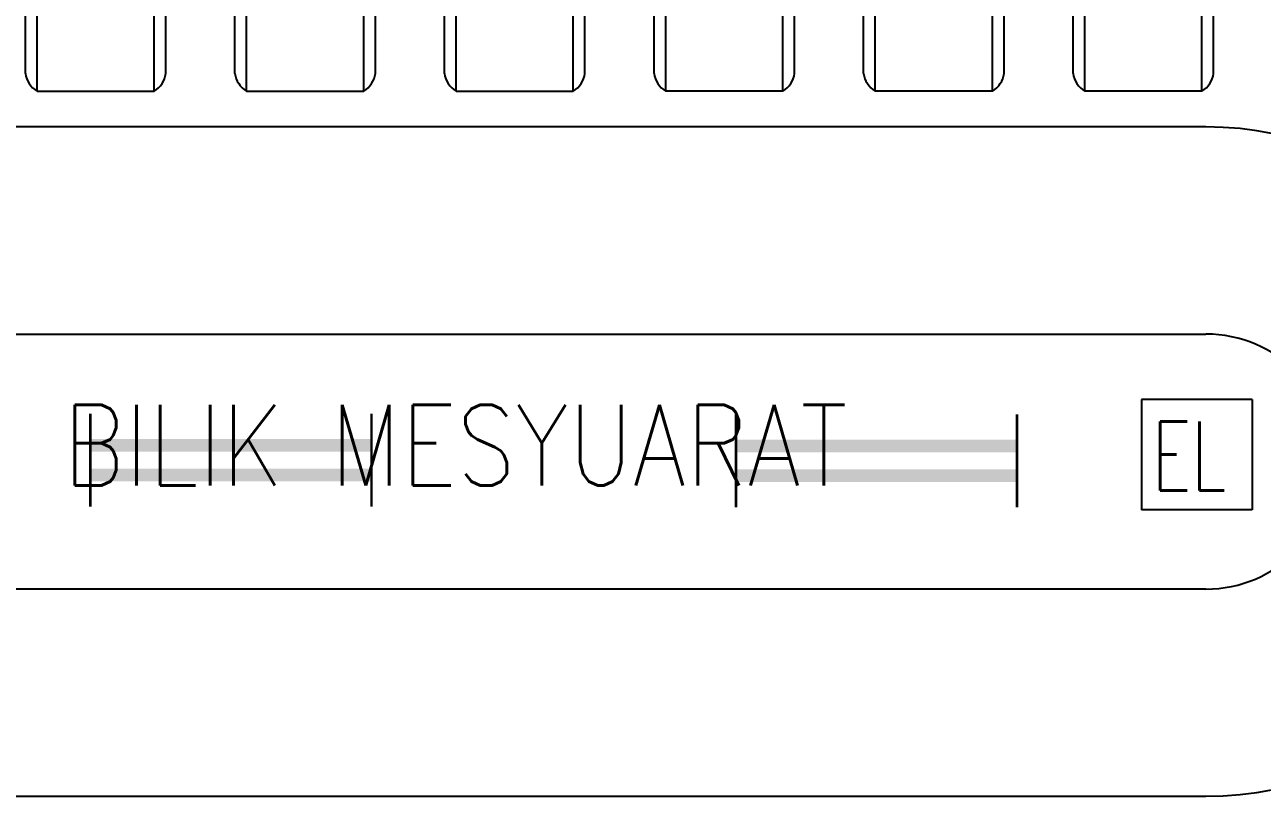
# Model space of a CAD drawing. Header units: inches. Extents: x 16928 to 514628, y -1471 to 241387.
# Drawn here: x 51214 to 56585, y 27732 to 31083 of the extents above; entities that cross this region are included whole.
import ezdxf
from ezdxf.enums import TextEntityAlignment as Align

# ---------------------------------------------------------------- set-up
doc = ezdxf.new("R2010")
doc.units = ezdxf.units.IN
doc.header["$MEASUREMENT"] = 0
for name, color, linetype in [('Cabinet', 8, 'Continuous'), ('dxt_text', 4, 'Continuous'), ('ELECT', 6, 'Continuous'), ('FITTING', 8, 'Continuous')]:
    doc.layers.add(name, color=color, linetype=linetype)
doc.layers.add('t3', color=8, linetype='Continuous', lineweight=25)
doc.styles.add('LAILA', font='romans.shx', dxfattribs={"width": 0.85})
doc.styles.add('ROMANS', font='ROMANS', dxfattribs={"width": 0.7})

# ---------------------------------------------------------------- blocks, each defined once
blk = doc.blocks.new('meja mesyuarat')
at = {"color": 8}
for p, q in [((876, 1685.5), (876, 2019.5)), ((926.8, 1609.3), (926.8, 2019.4)), ((1434.8, 1609.3), (1434.8, 2019.4)), ((1485.6, 1685.5), (1485.6, 2019.5)), ((1785.6, 1685.5), (1785.6, 2019.5)), ((1836.4, 1609.3), (1836.4, 2019.4)), ((2344.4, 1609.3), (2344.4, 2019.4)), ((2395.2, 1685.5), (2395.2, 2019.5)), ((2695.2, 1685.5), (2695.2, 2019.5)), ((2746, 1609.3), (2746, 2019.4)), ((3254, 1609.3), (3254, 2019.4)), ((3304.8, 1685.5), (3304.8, 2019.5)), ((3604.8, 1685.5), (3604.8, 2019.5)), ((3655.6, 1609.3), (3655.6, 2019.4)), ((4163.6, 1609.3), (4163.6, 2019.4)), ((4214.4, 1685.5), (4214.4, 2019.5)), ((4514.4, 1685.5), (4514.4, 2019.5)), ((4565.2, 1609.3), (4565.2, 2019.4)), ((5073.2, 1609.3), (5073.2, 2019.4)), ((5124, 1685.5), (5124, 2019.5)), ((5424, 1685.5), (5424, 2019.5)), ((5474.8, 1609.3), (5474.8, 2019.4)), ((5982.8, 1609.3), (5982.8, 2019.4)), ((6033.6, 1685.5), (6033.6, 2019.5)), ((926.8, 1609.3), (1434.8, 1609.3)), ((1836.4, 1609.3), (2344.4, 1609.3)), ((2746, 1609.3), (3254, 1609.3)), ((4163.6, 1609.3), (3655.6, 1609.3)), ((5073.2, 1609.3), (4565.2, 1609.3)), ((5982.8, 1609.3), (5474.8, 1609.3)), ((6000, 1453.4), (0, 1453.4)), ((0, 553.4), (6000, 553.4)), ((6000, -553.4), (0, -553.4)), ((0, -1453.4), (6000, -1453.4))]:
    blk.add_line(p, q, dxfattribs=at)
for centre, radius, start, end in [((976.5, 1697.5), 101.2, 186.7783, 240.6019), ((1385.1, 1697.5), 101.2, 299.3981, 353.2217), ((1886.1, 1697.5), 101.2, 186.7783, 240.6019), ((2294.7, 1697.5), 101.2, 299.3981, 353.2217), ((2795.7, 1697.5), 101.2, 186.7783, 240.6019), ((3204.3, 1697.5), 101.2, 299.3981, 353.2217), ((3705.3, 1697.5), 101.2, 186.7783, 240.6019), ((4113.9, 1697.5), 101.2, 299.3981, 353.2217), ((4614.9, 1697.5), 101.2, 186.7783, 240.6019), ((5023.5, 1697.5), 101.2, 299.3981, 353.2217), ((5524.5, 1697.5), 101.2, 186.7783, 240.6019), ((5933.1, 1697.5), 101.2, 299.3981, 353.2217), ((6000, 0), 1453.4, 270, 90), ((6000, 0), 553.4, 270, 90)]:
    blk.add_arc(centre, radius, start, end, dxfattribs=at)
blk = doc.blocks.new('1 X 8W EL')
at = {"layer": 'ELECT', "color": 6}
for p, q in [((-240, 240), (-240, -240)), ((240, 240), (-240, 240)), ((240, 240), (240, -240)), ((240, -240), (-240, -240))]:
    blk.add_line(p, q, dxfattribs=at)
at = {"layer": 'ELECT', "color": 6, "style": 'ROMANS', "width": 0.7}
blk.add_text('EL', height=300, dxfattribs=at).set_placement((-196.2, -155.6))
blk = doc.blocks.new('YBC 2X36')
at = {"layer": 'FITTING', "color": 3}
for points, const_width in [([(-610, 200.9), (-610, -74.3)], 10.9), ([(610, 200.9), (610, -84.2)], 10.9), ([(-610, 63.3), (610, 63.3)], 54.6), ([(-610, 72.1), (-610, -203.2)], 10.9), ([(610, 72.1), (610, -203.2)], 10.9), ([(-610, -65.5), (610, -65.5)], 54.6)]:
    blk.add_lwpolyline(points, dxfattribs=dict(at, const_width=const_width))

msp = doc.modelspace()

# ---------------------------------------------------------------- block references
at = {"layer": 'Cabinet'}
msp.add_blockref('meja mesyuarat', (50340.3, 29185.5), dxfattribs=at)
at = {"layer": 'dxt_text'}
for name, p in [('1 X 8W EL', (56301.6, 29215.4)), ('YBC 2X36', (52108.6, 29192.4)), ('YBC 2X36', (54910.6, 29190.1))]:
    msp.add_blockref(name, p, dxfattribs=at)

# ---------------------------------------------------------------- texts
at = {"layer": 't3', "style": 'LAILA', "width": 0.85}
msp.add_text('BILIK MESYUARAT', height=350, dxfattribs=at).set_placement((51380.4, 29431.8), align=Align.TOP_LEFT)

doc.saveas('drawing.dxf')
